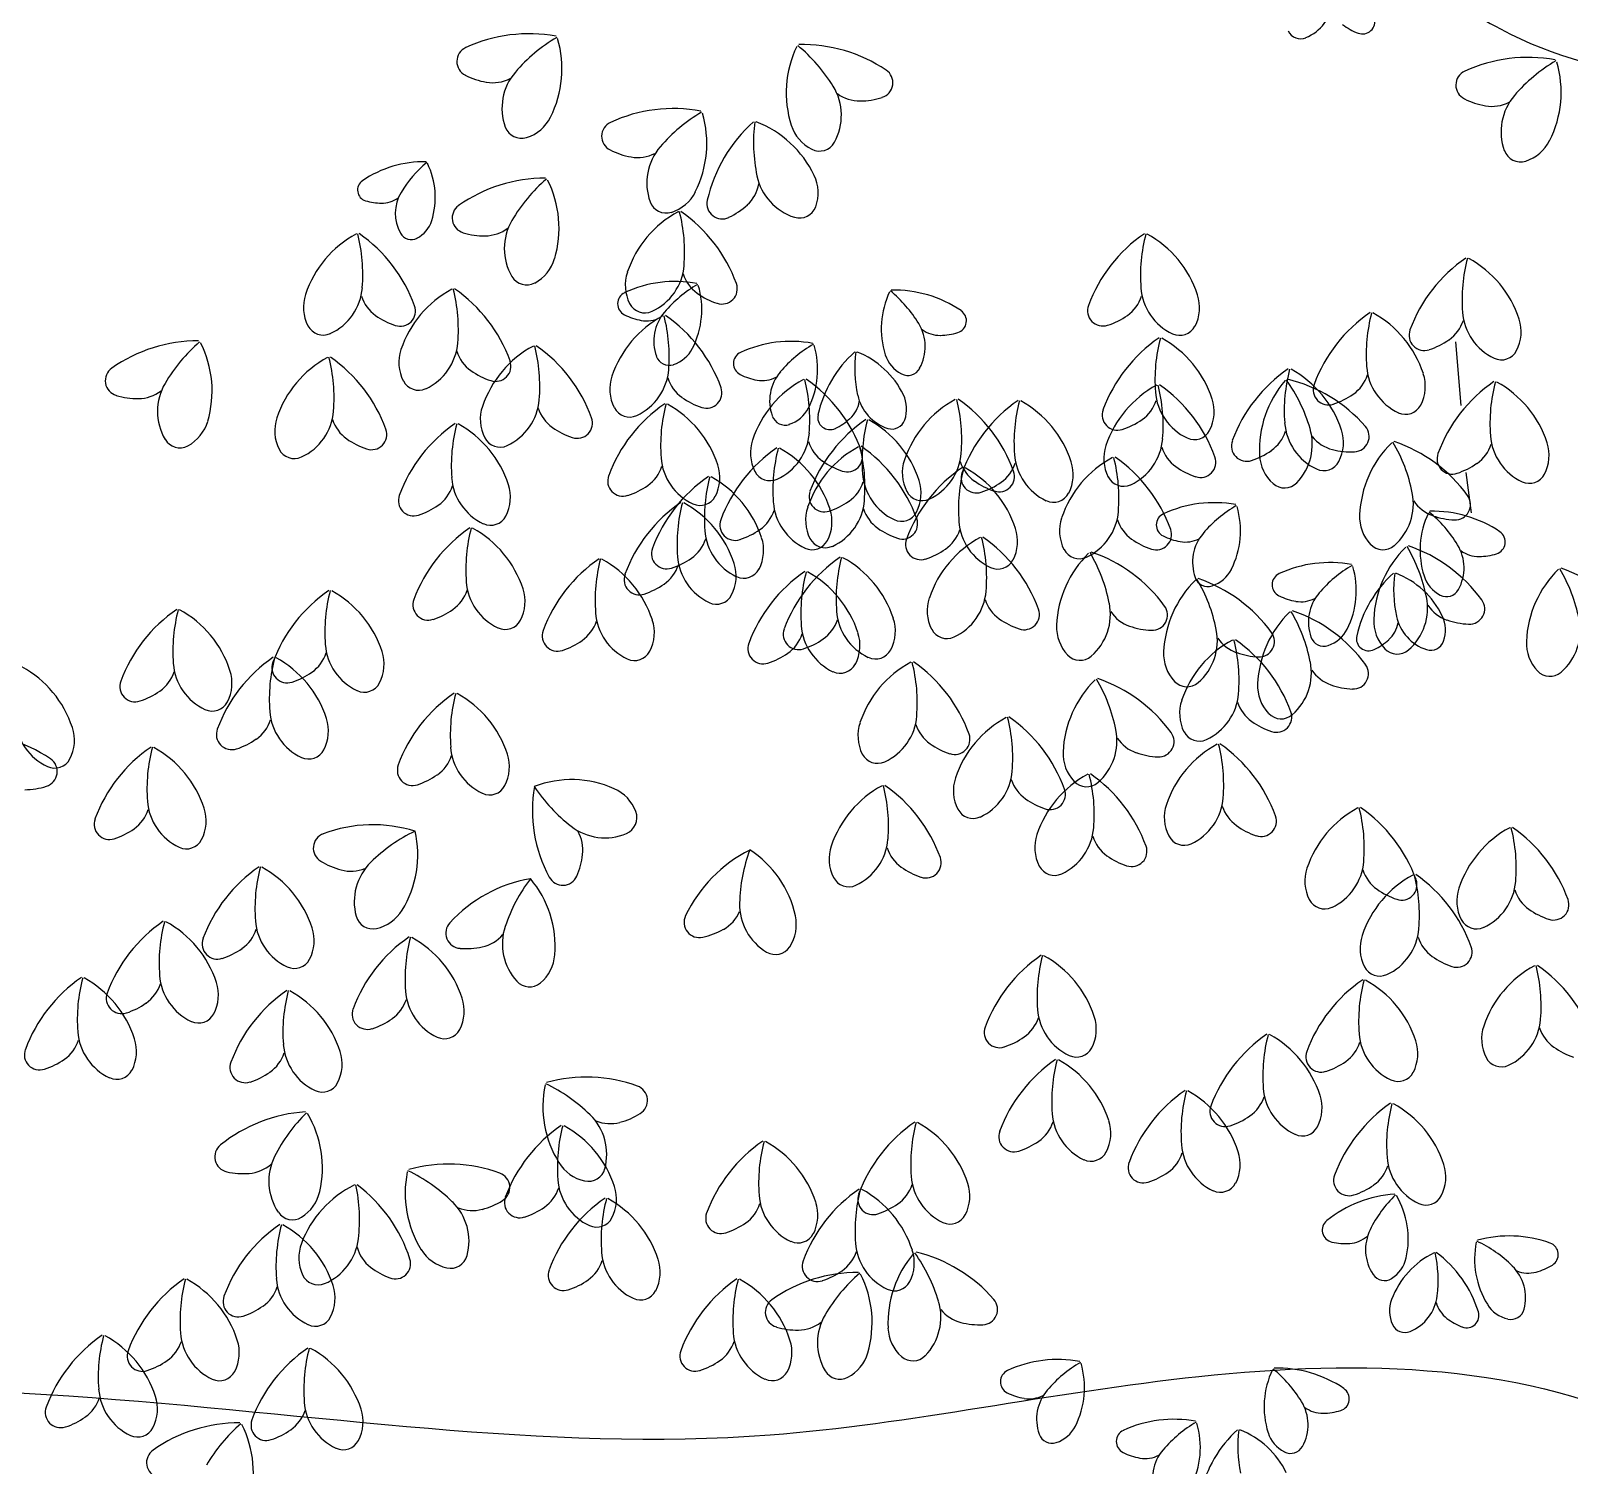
# Model space of a CAD drawing. Header units: millimetres. Extents: x 87938 to 265635, y 330093 to 434310.
# Drawn here: x 129537 to 130737, y 385501 to 386620 of the extents above; entities that cross this region are included whole.
import ezdxf

# ---------------------------------------------------------------- set-up
doc = ezdxf.new("R2010")
doc.units = ezdxf.units.MM

# ---------------------------------------------------------------- blocks, each defined once
blk = doc.blocks.new('A$C375B4AEE')
for p, q in [((2177.3, 4853.5), (2181.4, 4803.8)), ((2185.4, 4751.7), (2189.5, 4720.2))]:
    blk.add_line(p, q)
for centre, radius, start, end in [((2047.2, 5122.8), 34.7, 292.6888, 353.0673), ((2118, 5138.3), 47.1, 232.3299, 249.2171), ((2104.8, 5103.2), 9.54, 248.7821, 17.7116), ((1454.7, 4976.6), 117.2, 79.5427, 114.8184), ((1540.6, 4981.5), 126.8, 120.3301, 139.4629), ((1396.9, 5066.5), 83.7, 333.251, 16.3988), ((2056.5, 5100.6), 10.7, 204.6944, 292.6888), ((1410.5, 5072.2), 11.9, 114.8186, 243.7479), ((1739.1, 5047.8), 83.7, 154.4733, 197.621), ((1583.8, 4986.7), 126.8, 31.4092, 50.542), ((1667.9, 4968.2), 117.2, 56.0537, 91.3294), ((2233.6, 4958.2), 117.2, 79.5426, 114.8184), ((1477.2, 5035.7), 43.4, 139.4629, 199.8414), ((1726.7, 5055.6), 11.9, 287.1241, 56.0536), ((2189.4, 5053.8), 11.9, 114.8184, 243.748), ((2319.5, 4963.2), 126.8, 120.3301, 139.4629), ((2175.9, 5048.1), 83.7, 333.251, 16.3988), ((1431.6, 5114.1), 58.9, 243.313, 260.2002), ((1426.7, 5085.2), 29.6, 260.2003, 297.04), ((1655, 5030.2), 43.4, 331.0307, 31.4092), ((1712.8, 5071), 29.6, 233.8321, 270.6718), ((1712.4, 5100.3), 58.9, 270.6718, 287.559), ((2210.6, 5095.7), 58.9, 243.313, 260.2002), ((2205.6, 5066.8), 29.6, 260.2002, 297.0399), ((2256.1, 5017.4), 43.4, 139.4629, 199.8414), ((1443.3, 5043.1), 31.8, 287.8356, 333.2509), ((1567.6, 4918.3), 117.2, 79.5427, 114.8184), ((1653.5, 4923.2), 126.8, 120.3301, 139.4629), ((1509.8, 5008.2), 83.7, 333.251, 16.3988), ((1448.9, 5025.6), 13.3, 199.8412, 287.8356), ((1523.4, 5013.9), 11.9, 114.8186, 243.7479), ((1708.2, 4938.1), 117.2, 131.9815, 167.2572), ((1756.7, 5009.2), 126.8, 172.7689, 191.9017), ((1601.8, 4947.1), 83.7, 25.6899, 68.8377), ((1689.7, 5032.1), 31.8, 197.6211, 243.0365), ((1544.5, 5055.8), 58.9, 243.313, 260.2002), ((1590.1, 4977.5), 43.4, 139.4629, 199.8414), ((1681.3, 5015.6), 13.3, 243.0365, 331.0308), ((2227.9, 5007.2), 13.3, 199.8412, 287.8355), ((2222.2, 5024.8), 31.8, 287.8356, 333.2509), ((1373.1, 4908.5), 85.5, 88.9788, 124.2545), ((1434.3, 4922.3), 92.5, 129.7662, 148.899), ((1320.8, 4966.2), 61, 342.6871, 25.8349), ((1539.5, 5026.9), 29.6, 260.2003, 297.04), ((1329.9, 4971.9), 8.7, 124.2545, 253.184), ((1467.5, 4864), 117.2, 89.8729, 125.1487), ((1551.1, 4884.3), 126.8, 130.6604, 149.7932), ((1394.6, 4942.1), 83.7, 343.5813, 26.7291), ((1675, 4992), 43.4, 191.9017, 252.2802), ((1648.5, 4969.6), 31.8, 340.2745, 25.6899), ((1339.9, 4983.2), 21.6, 269.6364, 306.476), ((1382.2, 4953.7), 31.6, 148.8991, 209.2775), ((1556.2, 4984.8), 31.8, 287.8356, 333.2509), ((1605, 4982.1), 29.6, 312.6391, 349.4788), ((1340.1, 5004.6), 42.9, 252.7491, 269.6363), ((1406.9, 4950.1), 11.9, 125.1488, 254.0781), ((1610.9, 4881.3), 83.7, 118.3445, 161.4924), ((1561.8, 4967.3), 13.3, 199.8412, 287.8356), ((1449.4, 4923.5), 126.8, 355.2804, 14.4133), ((1506.4, 4859), 117.2, 19.925, 55.2007), ((1605.5, 4961.3), 11.9, 167.2572, 296.1868), ((1585.2, 5003.7), 58.9, 295.7519, 312.6391), ((1665.9, 4963.4), 13.3, 252.2802, 340.2746), ((1356.9, 4955), 23.2, 297.2717, 342.6872), ((1420.4, 4965.8), 29.6, 270.5305, 307.3702), ((1479, 4926.3), 43.4, 149.7932, 210.1716), ((1360, 4864), 83.7, 118.3445, 161.4924), ((1198.5, 4906.2), 126.8, 355.2804, 14.4133), ((1255.5, 4841.7), 117.2, 19.925, 55.2007), ((1363.1, 4943), 9.72, 209.2774, 297.2718), ((1420.2, 4995.1), 58.9, 253.6434, 270.5305), ((2000.9, 4841.2), 117.2, 124.4099, 159.6857), ((2058.4, 4905.3), 126.8, 165.1974, 184.3302), ((1896.6, 4864.2), 83.7, 18.1183, 61.2661), ((1444.3, 4927.4), 31.8, 298.166, 343.5814), ((2251.6, 4822.2), 117.2, 124.4099, 159.6857), ((2309.1, 4886.3), 126.8, 165.1974, 184.3302), ((2147.3, 4845.2), 83.7, 18.1183, 61.2661), ((1561.7, 4897.8), 31.8, 161.4923, 206.9078), ((1532.6, 4916.7), 43.4, 294.9021, 355.2806), ((1603.2, 4915.6), 29.6, 197.7032, 234.5432), ((1281.7, 4899.3), 43.4, 294.9021, 355.2806), ((1434.4, 4820.9), 83.7, 118.3445, 161.4924), ((1273, 4863.2), 126.8, 355.2804, 14.4133), ((1330, 4798.7), 117.2, 19.925, 55.2007), ((1453.1, 4911.2), 13.3, 210.1717, 298.1659), ((1568.8, 4806.8), 93.8, 79.5426, 114.8184), ((1637.6, 4810.7), 101.5, 120.3301, 139.4629), ((1522.7, 4878.7), 66.9, 333.251, 16.3988), ((1605.4, 4894.9), 11.9, 250.9955, 19.9246), ((1975.1, 4899), 43.4, 184.3302, 244.7086), ((1310.8, 4880.4), 31.8, 161.4923, 206.9078), ((1352.4, 4898.2), 29.6, 197.7032, 234.5433), ((1533.5, 4883.2), 9.54, 114.8181, 243.7479), ((1545.2, 4889.4), 13.3, 206.908, 294.9021), ((1620.2, 4939.4), 58.9, 234.5432, 251.4303), ((1796.4, 4863.7), 66.9, 154.4732, 197.621), ((1672.1, 4814.9), 101.5, 31.4092, 50.542), ((1739.4, 4800.1), 93.8, 56.0537, 91.3294), ((1902.2, 4877.8), 11.9, 159.6858, 288.6153), ((1904.4, 4898.4), 29.6, 305.0675, 341.9072), ((1945.9, 4880.3), 31.8, 332.7029, 18.1183), ((1369.4, 4922.1), 58.9, 234.5432, 251.4304), ((1354.5, 4877.6), 11.9, 250.9955, 19.9245), ((1598.9, 4800.1), 83.7, 118.3445, 161.4924), ((1550.4, 4916.7), 47.1, 243.313, 260.2002), ((1546.4, 4893.6), 23.7, 260.2003, 297.0399), ((1586.9, 4854.1), 34.7, 139.4629, 199.8413), ((1437.4, 4842.3), 126.8, 355.2804, 14.4133), ((1494.5, 4777.8), 117.2, 19.925, 55.2007), ((1786.4, 4869.9), 9.54, 287.1242, 56.0536), ((1887.6, 4922.4), 58.9, 288.1803, 305.0675), ((2176.9, 4779.7), 117.2, 124.4099, 159.6857), ((2234.4, 4843.8), 126.8, 165.1974, 184.3302), ((2072.6, 4802.7), 83.7, 18.1183, 61.2661), ((2155.2, 4879.4), 29.6, 305.0675, 341.9072), ((2225.9, 4880), 43.4, 184.3302, 244.7086), ((2196.6, 4861.3), 31.8, 332.7029, 18.1183), ((1294.4, 4872.1), 13.3, 206.908, 294.9021), ((1729.1, 4849.7), 34.7, 331.0307, 31.4091), ((1775.3, 4882.3), 23.7, 233.8321, 270.6718), ((1775, 4905.7), 47.1, 270.6718, 287.559), ((1962.3, 4871.9), 13.3, 244.7086, 332.7027), ((2152.9, 4858.7), 11.9, 159.6858, 288.6153), ((1197, 4737.1), 117.2, 89.873, 125.1487), ((1280.7, 4757.3), 126.8, 130.6604, 149.7931), ((1124.1, 4815.2), 83.7, 343.5813, 26.7291), ((1385.2, 4837.4), 31.8, 161.4923, 206.9078), ((1356.1, 4856.3), 43.4, 294.9021, 355.2806), ((1426.8, 4855.2), 29.6, 197.7032, 234.5432), ((1498, 4776.6), 83.7, 118.3445, 161.4924), ((1336.5, 4818.8), 126.8, 355.2804, 14.4133), ((1393.5, 4754.3), 117.2, 19.925, 55.2007), ((1559.7, 4860), 25.4, 287.8356, 333.2509), ((1659.1, 4760.1), 93.8, 79.5427, 114.8184), ((1727.9, 4764.1), 101.5, 120.3301, 139.4629), ((1613, 4832), 66.9, 333.251, 16.3988), ((2012.3, 4759.9), 117.2, 124.4099, 159.6857), ((2069.7, 4824.1), 126.8, 165.1974, 184.3302), ((1908, 4782.9), 83.7, 18.1183, 61.2661), ((2138.3, 4903.4), 58.9, 288.1803, 305.0675), ((2213, 4852.8), 13.3, 244.7087, 332.7027), ((1337.6, 4767.7), 83.7, 118.3446, 161.4923), ((1176.1, 4810), 126.8, 355.2804, 14.4133), ((1233.1, 4745.4), 117.2, 19.925, 55.2007), ((1428.9, 4834.6), 11.9, 250.9955, 19.9246), ((1564.2, 4845.9), 10.7, 199.8412, 287.8355), ((1623.8, 4836.6), 9.54, 114.8183, 243.7479), ((1771.6, 4776), 93.8, 131.9815, 167.2573), ((1810.4, 4832.9), 101.5, 172.769, 191.9017), ((1686.5, 4783.2), 66.9, 25.6899, 68.8377), ((1756.8, 4851.2), 25.4, 197.6211, 243.0365), ((2151.2, 4837.5), 43.4, 184.3302, 244.7086), ((1136.4, 4823.2), 11.9, 125.1483, 254.0782), ((1368.8, 4829.1), 13.3, 206.908, 294.9021), ((1443.8, 4879.1), 58.9, 234.5432, 251.4303), ((1549.7, 4816.6), 31.8, 161.4923, 206.9078), ((1520.6, 4835.5), 43.4, 294.9021, 355.2806), ((1591.3, 4834.4), 29.6, 197.7032, 234.5432), ((1640.7, 4870.1), 47.1, 243.313, 260.2002), ((1708.5, 4750.4), 83.7, 118.3446, 161.4923), ((1636.7, 4847), 23.7, 260.2002, 297.0399), ((1677.2, 4807.5), 34.7, 139.4629, 199.8413), ((1547, 4792.7), 126.8, 355.2804, 14.4133), ((1604, 4728.2), 117.2, 19.925, 55.2007), ((1750.2, 4838), 10.7, 243.0365, 331.0307), ((2113.1, 4735.8), 117.2, 124.4099, 159.6857), ((2108, 4769), 83.7, 139.5157, 182.6636), ((2170.5, 4799.9), 126.8, 165.1974, 184.3302), ((1942.2, 4750.1), 126.8, 16.4517, 35.5845), ((2018.7, 4710.5), 117.2, 41.0962, 76.3719), ((2008.8, 4758.7), 83.7, 18.1183, 61.2661), ((2080.5, 4836.9), 29.6, 305.0675, 341.9072), ((2121.9, 4818.8), 31.8, 332.7029, 18.1183), ((2273.4, 4725.8), 117.2, 124.4099, 159.6857), ((2330.9, 4789.9), 126.8, 165.1974, 184.3302), ((2169.1, 4748.8), 83.7, 18.1183, 61.2661), ((1149.7, 4868.2), 58.9, 253.6434, 270.5305), ((1150, 4838.9), 29.6, 270.5305, 307.3702), ((1208.6, 4799.3), 43.4, 149.7932, 210.1718), ((1608.3, 4858.2), 58.9, 234.5432, 251.4303), ((1593.4, 4813.7), 11.9, 250.9955, 19.9246), ((1745.1, 4819.1), 34.7, 191.9017, 252.2802), ((1723.9, 4801.2), 25.4, 340.2744, 25.69), ((1984, 4746.1), 83.7, 118.3446, 161.4923), ((1986.5, 4817.8), 43.4, 184.3302, 244.7086), ((1822.5, 4788.3), 126.8, 355.2804, 14.4133), ((1879.5, 4723.8), 117.2, 19.925, 55.2008), ((2078.2, 4816.2), 11.9, 159.6858, 288.6153), ((2063.6, 4860.9), 58.9, 288.1803, 305.0675), ((1259.3, 4803.1), 43.4, 294.902, 355.2806), ((1448.7, 4793.1), 31.8, 161.4923, 206.9078), ((1419.6, 4812), 43.4, 294.902, 355.2806), ((1490.3, 4810.9), 29.6, 197.7032, 234.5433), ((1626.9, 4708.5), 117.2, 124.4099, 159.6857), ((1533.3, 4808.2), 13.3, 206.908, 294.9021), ((1684.3, 4772.7), 126.8, 165.1974, 184.3302), ((1522.5, 4731.5), 83.7, 18.1183, 61.2661), ((1650, 4813.4), 25.4, 287.8356, 333.251), ((1689.1, 4811.2), 23.7, 312.6391, 349.4787), ((1827, 4734.9), 83.7, 118.3446, 161.4923), ((1665.5, 4777.1), 126.8, 355.2805, 14.4133), ((1722.5, 4712.6), 117.2, 19.925, 55.2007), ((1902.4, 4711), 117.2, 124.4099, 159.6857), ((1959.8, 4775.2), 126.8, 165.1974, 184.3302), ((1798.1, 4734), 83.7, 18.1183, 61.2661), ((1913.6, 4796.5), 11.9, 159.6858, 288.6153), ((1915.8, 4817.1), 29.6, 305.0675, 341.9072), ((1957.3, 4799.1), 31.8, 332.7029, 18.1183), ((2138.3, 4810.3), 13.3, 244.7086, 332.7027), ((1173.9, 4800.5), 31.8, 298.1659, 343.5814), ((1288.4, 4784.2), 31.8, 161.4923, 206.9078), ((1329.9, 4802), 29.6, 197.7032, 234.5433), ((1463.6, 4693.1), 117.2, 124.41, 159.6857), ((1521.1, 4757.2), 126.8, 165.1973, 184.3302), ((1359.3, 4716.1), 83.7, 18.1183, 61.2661), ((1507.3, 4834.7), 58.9, 234.5432, 251.4303), ((1492.5, 4790.2), 11.9, 250.9955, 19.9246), ((1654.6, 4799.3), 10.7, 199.8412, 287.8355), ((1783.8, 4696.3), 117.2, 124.4099, 159.6857), ((1689.5, 4794.6), 9.54, 167.2572, 296.1869), ((1673.2, 4828.4), 47.1, 295.7519, 312.6391), ((1841.3, 4760.4), 126.8, 165.1974, 184.3302), ((1679.5, 4719.3), 83.7, 18.1183, 61.2661), ((1737.8, 4796.2), 10.7, 252.2803, 340.2745), ((1899, 4841.1), 58.9, 288.1803, 305.0675), ((2087.3, 4793.6), 43.4, 184.3302, 244.7086), ((2022.2, 4773.7), 43.4, 316.0732, 16.4518), ((2098, 4779.7), 11.9, 272.1667, 41.0958), ((1182.6, 4784.2), 13.3, 210.1714, 298.166), ((1346.9, 4825.9), 58.9, 234.5432, 251.4304), ((1332.1, 4781.3), 11.9, 250.9955, 19.9245), ((1432.3, 4784.7), 13.3, 206.908, 294.9021), ((1659.3, 4766.9), 31.8, 161.4923, 206.9078), ((1630.2, 4785.8), 43.4, 294.902, 355.2806), ((1700.9, 4784.7), 29.6, 197.7032, 234.5431), ((1905.7, 4781.4), 43.4, 294.902, 355.2806), ((1973.7, 4790.6), 13.3, 244.7086, 332.7027), ((2014.4, 4772.3), 11.9, 159.6858, 288.6153), ((2016.6, 4793), 29.6, 305.0675, 341.9072), ((2088.6, 4798.2), 29.6, 218.8745, 255.7144), ((2058.1, 4774.9), 31.8, 332.7029, 18.1183), ((2186.1, 4715), 83.7, 134.4245, 177.5723), ((2019.2, 4710.9), 126.8, 11.3605, 30.4932), ((2091.9, 4664.7), 117.2, 36.0049, 71.2807), ((2247.7, 4783.6), 43.4, 184.3302, 244.7086), ((2218.4, 4764.9), 31.8, 332.7029, 18.1183), ((1271.9, 4775.8), 13.3, 206.908, 294.9021), ((1601.1, 4766.4), 43.4, 184.3302, 244.7086), ((1714.3, 4674.1), 117.2, 124.4099, 159.6857), ((1771.8, 4738.2), 126.8, 165.1974, 184.3302), ((1610, 4697.1), 83.7, 18.1183, 61.2661), ((1751.5, 4698), 83.7, 118.3446, 161.4923), ((1703, 4764), 11.9, 250.9955, 19.9253), ((1590, 4740.3), 126.8, 355.2805, 14.4133), ((1647, 4675.8), 117.2, 19.925, 55.2007), ((1748.6, 4770.2), 43.4, 294.902, 355.2806), ((1876.6, 4768.9), 43.4, 184.3302, 244.7086), ((1949.5, 4689.6), 83.7, 118.3446, 161.4923), ((1934.8, 4762.5), 31.8, 161.4923, 206.9078), ((1788, 4731.8), 126.8, 355.2805, 14.4133), ((1845, 4667.3), 117.2, 19.925, 55.2007), ((1976.4, 4780.3), 29.6, 197.7035, 234.5431), ((1978.5, 4759.7), 11.9, 250.9956, 19.9253), ((1999.8, 4816.9), 58.9, 288.1803, 305.0675), ((2056.2, 4766.6), 31.8, 182.6636, 228.0789), ((2095.8, 4826.6), 58.9, 255.7143, 272.6015), ((2174.7, 4762.3), 11.9, 159.6858, 288.6153), ((2177, 4783), 29.6, 305.0675, 341.9072), ((1530.4, 4765.7), 29.6, 305.0676, 341.9072), ((1571.9, 4747.7), 31.8, 332.7029, 18.1183), ((1642.8, 4758.6), 13.3, 206.908, 294.9021), ((1717.9, 4808.6), 58.9, 234.5431, 251.4303), ((1758.1, 4754.1), 43.4, 184.3302, 244.7086), ((1777.7, 4751.3), 31.8, 161.4923, 206.9078), ((1859, 4658.9), 117.2, 124.4099, 159.6857), ((1916.5, 4723), 126.8, 165.1974, 184.3302), ((1819.3, 4769.1), 29.6, 197.7035, 234.5431), ((1803.6, 4747.6), 11.9, 159.6858, 288.6153), ((1754.7, 4681.9), 83.7, 18.1183, 61.2661), ((1821.5, 4748.5), 11.9, 250.9955, 19.9253), ((1805.9, 4768.2), 29.6, 305.0675, 341.9072), ((1847.4, 4750.1), 31.8, 332.7029, 18.1183), ((1993.4, 4804.2), 58.9, 234.5431, 251.4304), ((2074.5, 4766.4), 13.3, 244.7086, 332.7027), ((2160.1, 4807), 58.9, 288.1803, 305.0675), ((2234.8, 4756.5), 13.3, 244.7087, 332.7027), ((1367.1, 4750.3), 29.6, 305.0674, 341.9073), ((1437.8, 4750.9), 43.4, 184.3302, 244.7087), ((1408.6, 4732.2), 31.8, 332.7028, 18.1184), ((1528.1, 4745.1), 11.9, 159.6858, 288.6152), ((1513.6, 4789.7), 58.9, 288.1803, 305.0675), ((1661, 4651.8), 117.2, 124.4099, 159.6857), ((1718.4, 4715.9), 126.8, 165.1974, 184.3302), ((1556.6, 4674.8), 83.7, 18.1183, 61.2661), ((1687.4, 4753.5), 29.6, 305.0675, 341.9072), ((1728.8, 4735.4), 31.8, 332.7029, 18.1183), ((1836.3, 4793), 58.9, 234.5431, 251.4304), ((1789.1, 4792.2), 58.9, 288.1803, 305.0675), ((1918.3, 4754.2), 13.3, 206.908, 294.902), ((2043.9, 4752.9), 13.3, 228.079, 316.0733), ((1364.9, 4729.7), 11.9, 159.6854, 288.6153), ((1350.3, 4774.3), 58.9, 288.1803, 305.0675), ((1639.6, 4631.6), 117.2, 124.4099, 159.6857), ((1697.1, 4695.7), 126.8, 165.1974, 184.3302), ((1535.3, 4654.6), 83.7, 18.1183, 61.2661), ((1588.3, 4739.2), 13.3, 244.7087, 332.7027), ((1688.6, 4731.9), 43.4, 184.3302, 244.7087), ((1685.1, 4732.8), 11.9, 159.6858, 288.6153), ((1670.5, 4777.5), 58.9, 288.1803, 305.0675), ((1673.2, 4733.4), 43.4, 294.902, 355.2806), ((1761.3, 4743), 13.3, 206.908, 294.9021), ((1863.8, 4741.7), 13.3, 244.7087, 332.7027), ((1988.9, 4634.3), 93.8, 79.5426, 114.8184), ((2101, 4727.3), 43.4, 310.982, 11.3605), ((2169.3, 4745.9), 29.6, 213.7835, 250.623), ((2177, 4726.6), 11.9, 267.0753, 36.0051), ((1425, 4723.8), 13.3, 244.7085, 332.7027), ((1615.6, 4710.6), 11.9, 159.6854, 288.6153), ((1617.9, 4731.3), 29.6, 305.0674, 341.9073), ((1702.3, 4714.5), 31.8, 161.4923, 206.9078), ((1659.3, 4713.2), 31.8, 332.7028, 18.1184), ((1743.9, 4732.3), 29.6, 197.7035, 234.5431), ((1745.2, 4726.9), 13.3, 244.7087, 332.7027), ((1746, 4711.6), 11.9, 250.9955, 19.9253), ((1900.3, 4706), 31.8, 161.4923, 206.9078), ((1871.2, 4724.9), 43.4, 294.902, 355.2806), ((1941.9, 4723.8), 29.6, 197.7035, 234.5431), ((1953.5, 4710.7), 9.54, 114.8182, 243.748), ((2057.6, 4638.2), 101.5, 120.3301, 139.4629), ((1942.7, 4706.2), 66.9, 333.251, 16.3988), ((2134.2, 4717.2), 31.8, 177.5724, 222.9878), ((2216.5, 4691.2), 66.9, 154.4732, 197.621), ((2092.2, 4642.4), 101.5, 31.4092, 50.542), ((2159.5, 4627.6), 93.8, 56.0537, 91.3294), ((2179, 4773.5), 58.9, 250.6231, 267.5103), ((1475, 4611.8), 117.2, 124.4099, 159.6857), ((1532.4, 4676), 126.8, 165.1974, 184.3302), ((1370.7, 4634.8), 83.7, 18.1183, 61.2661), ((1635.2, 4709.6), 43.4, 184.3302, 244.7086), ((1601, 4755.3), 58.9, 288.1803, 305.0675), ((1760.9, 4756.2), 58.9, 234.5431, 251.4304), ((1762.6, 4716.1), 29.6, 305.0675, 341.9072), ((1833.3, 4716.7), 43.4, 184.3302, 244.7086), ((1804, 4698), 31.8, 332.7029, 18.1183), ((1944, 4703.2), 11.9, 250.9956, 19.9253), ((1970.5, 4744.2), 47.1, 243.313, 260.2002), ((2006.9, 4681.6), 34.7, 139.4629, 199.8413), ((2206.5, 4697.4), 9.54, 287.1241, 56.0536), ((1562.2, 4688.4), 11.9, 159.6858, 288.6152), ((1564.5, 4709), 29.6, 305.0676, 341.9072), ((1606, 4690.9), 31.8, 332.7029, 18.1183), ((1675.7, 4704.7), 13.3, 244.7085, 332.7027), ((1685.8, 4706.2), 13.3, 206.908, 294.9021), ((1760.3, 4695.5), 11.9, 159.6858, 288.6153), ((1745.7, 4740.1), 58.9, 288.1803, 305.0675), ((1846.4, 4627.3), 83.7, 118.3446, 161.4923), ((1684.9, 4669.5), 126.8, 355.2805, 14.4133), ((1741.9, 4605), 117.2, 19.925, 55.2007), ((1883.9, 4697.7), 13.3, 206.908, 294.9021), ((1958.9, 4747.7), 58.9, 234.5431, 251.4304), ((1966.5, 4721.1), 23.7, 260.2002, 297.0399), ((2120.7, 4704.7), 13.3, 222.988, 310.9819), ((2197.1, 4633.7), 83.7, 134.4245, 177.5723), ((2030.2, 4629.6), 126.8, 11.3605, 30.4933), ((2102.9, 4583.4), 117.2, 36.0049, 71.2807), ((2149.2, 4677.2), 34.7, 331.0307, 31.4091), ((2195.4, 4709.8), 23.7, 233.8322, 270.6718), ((1575.8, 4587.7), 117.2, 124.4099, 159.6857), ((1633.2, 4651.8), 126.8, 165.1974, 184.3302), ((1471.5, 4610.6), 83.7, 18.1183, 61.2661), ((1543.2, 4688.8), 29.6, 305.0674, 341.9073), ((1547.7, 4733), 58.9, 288.1803, 305.0675), ((1613.9, 4689.4), 43.4, 184.3302, 244.7087), ((1584.6, 4670.7), 31.8, 332.7028, 18.1184), ((1763.7, 4588.9), 117.2, 124.4099, 159.6857), ((1821.1, 4653), 126.8, 165.1974, 184.3302), ((1659.4, 4611.8), 83.7, 18.1183, 61.2661), ((1820.4, 4689.6), 13.3, 244.7087, 332.7027), ((1949.8, 4628.9), 83.7, 134.4245, 177.5723), ((1783, 4624.8), 126.8, 11.3605, 30.4933), ((1855.6, 4578.6), 117.2, 36.0049, 71.2807), ((2079.2, 4587.6), 93.8, 79.5426, 114.8184), ((2147.9, 4591.6), 101.5, 120.3301, 139.4629), ((2033, 4659.5), 66.9, 333.251, 16.3988), ((2195.1, 4733.2), 47.1, 270.6718, 287.559), ((1449.2, 4669.7), 43.4, 184.3302, 244.7087), ((1540.9, 4668.1), 11.9, 159.6854, 288.6153), ((1622.4, 4682.5), 13.3, 244.7087, 332.7027), ((1736.1, 4577.7), 117.2, 124.4099, 159.6857), ((1793.6, 4641.8), 126.8, 165.1974, 184.3302), ((1631.8, 4600.7), 83.7, 18.1183, 61.2661), ((2033.3, 4608.2), 83.7, 134.4245, 177.5723), ((1984.3, 4673.4), 10.7, 199.8413, 287.8356), ((1866.4, 4604.1), 126.8, 11.3605, 30.4933), ((1939, 4557.9), 117.2, 36.0049, 71.2807), ((1979.8, 4687.5), 25.4, 287.8355, 333.251), ((2043.8, 4664.1), 9.54, 114.8183, 243.7479), ((2191.7, 4603.5), 93.8, 131.9815, 167.2573), ((2230.5, 4660.4), 101.5, 172.769, 191.9017), ((2106.6, 4610.7), 66.9, 25.6899, 68.8377), ((2176.9, 4678.7), 25.4, 197.6211, 243.0365), ((2316.1, 4616.4), 83.7, 134.4245, 177.5723), ((2149.3, 4612.2), 126.8, 11.3605, 30.4933), ((2221.9, 4566), 117.2, 36.0049, 71.2807), ((1365.1, 4562.9), 117.2, 124.4099, 159.6857), ((1422.5, 4627.1), 126.8, 165.1974, 184.3302), ((1260.8, 4585.9), 83.7, 18.1183, 61.2661), ((1378.5, 4669), 29.6, 305.0674, 341.9073), ((1420, 4651), 31.8, 332.7028, 18.1184), ((1526.3, 4712.8), 58.9, 288.1803, 305.0675), ((1601, 4662.2), 13.3, 244.7085, 332.7027), ((1768, 4662.7), 43.4, 294.902, 355.2806), ((2060.8, 4697.6), 47.1, 243.313, 260.2002), ((2097.2, 4635), 34.7, 139.4629, 199.8413), ((2112.1, 4646), 43.4, 310.982, 11.3605), ((2170.2, 4665.5), 10.7, 243.0364, 331.0307), ((1246.5, 4548.2), 117.2, 124.4099, 159.6857), ((1304, 4612.3), 126.8, 165.1974, 184.3302), ((1142.2, 4571.2), 83.7, 18.1183, 61.2661), ((1376.3, 4648.4), 11.9, 159.6854, 288.6153), ((1361.7, 4693), 58.9, 288.1803, 305.0675), ((1550, 4645.5), 43.4, 184.3302, 244.7087), ((1737.9, 4646.7), 43.4, 184.3302, 244.7086), ((1797.1, 4643.8), 31.8, 161.4923, 206.9078), ((1838.7, 4661.6), 29.6, 197.7035, 234.5431), ((1840.9, 4640.9), 11.9, 250.9955, 19.9253), ((1864.8, 4641.2), 43.4, 310.9819, 11.3605), ((1933, 4659.7), 29.6, 213.7835, 250.623), ((1940.8, 4640.5), 11.9, 267.0753, 36.0051), ((2106.6, 4583.2), 83.7, 134.4245, 177.5723), ((1939.7, 4579), 126.8, 11.3605, 30.4933), ((2012.4, 4532.8), 117.2, 36.0049, 71.2807), ((2056.8, 4674.5), 23.7, 260.2002, 297.0399), ((2180.3, 4664.5), 29.6, 213.7835, 250.623), ((2188.1, 4645.3), 11.9, 267.0753, 36.0051), ((1436.4, 4642.5), 13.3, 244.7085, 332.7027), ((1479.3, 4644.9), 29.6, 305.0674, 341.9073), ((1520.8, 4626.8), 31.8, 332.7028, 18.1184), ((1710.4, 4635.5), 43.4, 184.3302, 244.7087), ((1667.2, 4646), 29.6, 305.0675, 341.9072), ((1708.7, 4628), 31.8, 332.7029, 18.1183), ((1855.7, 4685.5), 58.9, 234.5431, 251.4304), ((1898, 4631.1), 31.8, 177.5724, 222.9877), ((1942.7, 4687.4), 58.9, 250.6231, 267.5103), ((2145.3, 4635.9), 31.8, 177.5724, 222.9878), ((2109.2, 4638.7), 23.7, 312.6392, 349.4787), ((2165.2, 4646.6), 34.7, 191.9017, 252.2802), ((2144, 4628.7), 25.4, 340.2744, 25.69), ((2190, 4692.2), 58.9, 250.6231, 267.5103), ((2231.1, 4628.7), 43.4, 310.9819, 11.3605), ((1477.1, 4624.2), 11.9, 159.6854, 288.6153), ((1462.5, 4668.8), 58.9, 288.1803, 305.0675), ((1637.4, 4614.3), 11.9, 159.6854, 288.6153), ((1665, 4625.4), 11.9, 159.6858, 288.6153), ((1639.7, 4634.9), 29.6, 305.0674, 341.9073), ((1650.4, 4670), 58.9, 288.1803, 305.0675), ((1681.1, 4616.8), 31.8, 332.7028, 18.1184), ((1780.7, 4635.4), 13.3, 206.908, 294.9021), ((2043.1, 4547.3), 83.7, 118.3446, 161.4923), ((1948.2, 4620.5), 43.4, 310.982, 11.3605), ((2016.4, 4639), 29.6, 213.7835, 250.623), ((1881.7, 4589.5), 126.8, 355.2805, 14.4133), ((1938.7, 4525), 117.2, 19.925, 55.2007), ((2024.2, 4619.8), 11.9, 267.0753, 36.0051), ((2074.6, 4626.8), 10.7, 199.8413, 287.8356), ((2070.1, 4640.9), 25.4, 287.8355, 333.251), ((2109.5, 4622.1), 9.54, 167.2572, 296.1868), ((2093.3, 4655.9), 47.1, 295.7519, 312.6391), ((2157.9, 4623.7), 10.7, 252.2803, 340.2745), ((2264.3, 4618.6), 31.8, 177.5724, 222.9878), ((1321.7, 4510.8), 117.2, 124.4099, 159.6857), ((1379.2, 4574.9), 126.8, 165.1974, 184.3302), ((1217.4, 4533.8), 83.7, 18.1183, 61.2661), ((1268.6, 4620.1), 29.6, 305.0674, 341.9073), ((1339.3, 4620.8), 43.4, 184.3302, 244.7087), ((1310.1, 4602.1), 31.8, 332.7028, 18.1184), ((1537.2, 4618.3), 13.3, 244.7085, 332.7027), ((1622.8, 4658.9), 58.9, 288.1803, 305.0675), ((1725.1, 4619.5), 13.3, 244.7087, 332.7027), ((1884.5, 4618.5), 13.3, 222.9879, 310.9819), ((1981.4, 4610.4), 31.8, 177.5724, 222.9878), ((2026.2, 4666.7), 58.9, 250.6231, 267.5103), ((2131.8, 4623.3), 13.3, 222.988, 310.9819), ((1019.3, 4526.7), 83.7, 18.1183, 61.2661), ((1150.1, 4605.4), 29.6, 305.0674, 341.9073), ((1220.8, 4606), 43.4, 184.3302, 244.7086), ((1191.5, 4587.3), 31.8, 332.7028, 18.1184), ((1266.3, 4599.5), 11.9, 159.6854, 288.6153), ((1251.8, 4644.1), 58.9, 288.1803, 305.0675), ((1697.5, 4608.4), 13.3, 244.7085, 332.7027), ((1792.3, 4530), 83.7, 118.3446, 161.4923), ((1630.8, 4572.2), 126.8, 355.2805, 14.4133), ((1687.8, 4507.7), 117.2, 19.925, 55.2007), ((2021.5, 4595.5), 43.4, 310.982, 11.3605), ((2089.8, 4614), 29.6, 213.7835, 250.623), ((2097.5, 4594.7), 11.9, 267.0753, 36.0051), ((2250.8, 4606), 13.3, 222.988, 310.982), ((1147.8, 4584.7), 11.9, 159.6855, 288.6153), ((1326.5, 4593.6), 13.3, 244.7085, 332.7027), ((1954.9, 4530.2), 83.7, 134.4245, 177.5723), ((1788.1, 4526.1), 126.8, 11.3605, 30.4933), ((1860.7, 4479.9), 117.2, 36.0049, 71.2807), ((1967.9, 4597.8), 13.3, 222.988, 310.9819), ((2054.7, 4585.4), 31.8, 177.5724, 222.9878), ((2099.5, 4641.6), 58.9, 250.6231, 267.5103), ((1133.2, 4629.4), 58.9, 288.1803, 305.0675), ((1207.9, 4578.8), 13.3, 244.7086, 332.7027), ((1462.8, 4482.9), 117.2, 124.4099, 159.6857), ((1520.3, 4547), 126.8, 165.1974, 184.3302), ((1358.5, 4505.9), 83.7, 18.1183, 61.2661), ((1993.9, 4563.8), 31.8, 161.4923, 206.9078), ((1964.8, 4582.7), 43.4, 294.902, 355.2806), ((2035.5, 4581.6), 29.6, 197.7035, 234.5431), ((1097.9, 4561.5), 43.4, 184.3302, 244.7086), ((1225.3, 4568), 29.6, 305.0674, 341.9073), ((1296, 4568.6), 43.4, 184.3302, 244.7087), ((1266.7, 4549.9), 31.8, 332.7028, 18.1184), ((1714, 4565.3), 43.4, 294.902, 355.2806), ((1866.7, 4486.9), 83.7, 118.3446, 161.4923), ((1705.2, 4529.2), 126.8, 355.2805, 14.4133), ((1762.2, 4464.7), 117.2, 19.925, 55.2007), ((2041.3, 4572.8), 13.3, 222.988, 310.9819), ((2037.7, 4560.9), 11.9, 250.9956, 19.9253), ((1016.4, 4431.1), 117.2, 56.0537, 91.3294), ((1068.7, 4542.8), 31.8, 332.7028, 18.1184), ((1223, 4547.4), 11.9, 159.6854, 288.6153), ((1743.1, 4546.4), 31.8, 161.4923, 206.9078), ((1784.7, 4564.2), 29.6, 197.7035, 234.5431), ((1786.8, 4543.6), 11.9, 250.9955, 19.9253), ((1869.9, 4542.5), 43.4, 310.9819, 11.3605), ((1945.9, 4541.8), 11.9, 267.0753, 36.0051), ((1977.5, 4555.4), 13.3, 206.908, 294.902), ((2052.5, 4605.4), 58.9, 234.5431, 251.4304), ((1226.4, 4440.8), 117.2, 124.4099, 159.6857), ((1283.8, 4504.9), 126.8, 165.1974, 184.3302), ((1122.1, 4463.7), 83.7, 18.1183, 61.2661), ((1208.4, 4592), 58.9, 288.1803, 305.0675), ((1283.1, 4541.5), 13.3, 244.7085, 332.7027), ((1437, 4540.7), 43.4, 184.3302, 244.7087), ((1801.7, 4588.1), 58.9, 234.5431, 251.4304), ((1938.1, 4561), 29.6, 213.7835, 250.623), ((2031.2, 4466.1), 83.7, 118.3446, 161.4923), ((1869.7, 4508.3), 126.8, 355.2805, 14.4133), ((1926.7, 4443.8), 117.2, 19.925, 55.2007), ((1075.2, 4518.4), 11.9, 287.1241, 56.0538), ((1085.1, 4534.4), 13.3, 244.7086, 332.7027), ((1364.1, 4519.4), 11.9, 159.6854, 288.6153), ((1366.4, 4540.1), 29.6, 305.0674, 341.9073), ((1407.8, 4522), 31.8, 332.7028, 18.1184), ((1726.6, 4538.1), 13.3, 206.908, 294.9021), ((1903.1, 4532.4), 31.8, 177.5724, 222.9877), ((1947.8, 4588.7), 58.9, 250.6231, 267.5103), ((1349.5, 4564.1), 58.9, 288.1803, 305.0675), ((1488.1, 4430.7), 81.4, 65.9099, 110.9773), ((1817.5, 4503.4), 31.8, 161.4923, 206.9078), ((1788.4, 4522.3), 43.4, 294.902, 355.2806), ((1859.1, 4521.2), 29.6, 197.7035, 234.5431), ((1930.2, 4442.6), 83.7, 118.3446, 161.4923), ((1889.6, 4519.8), 13.3, 222.9879, 310.9819), ((1768.8, 4484.8), 126.8, 355.2805, 14.4133), ((1825.8, 4420.3), 117.2, 19.925, 55.2007), ((1061, 4563.1), 58.9, 270.6718, 287.559), ((1424.2, 4513.5), 13.3, 244.7085, 332.7027), ((1567.4, 4488.3), 109.9, 170.3912, 208.3763), ((1565, 4576.3), 126.8, 213.299, 232.4318), ((1508.5, 4475.9), 31.8, 20.8044, 66.2198), ((1769.9, 4433.7), 83.7, 118.3446, 161.4923), ((1608.4, 4476), 126.8, 355.2805, 14.4133), ((1665.4, 4411.4), 117.2, 19.925, 55.2007), ((1861.2, 4500.6), 11.9, 250.9955, 19.9253), ((1129.9, 4498), 29.6, 305.0674, 341.9073), ((1200.6, 4498.6), 43.4, 184.3302, 244.7086), ((1171.4, 4479.9), 31.8, 332.7028, 18.1184), ((1525.7, 4482.4), 13.3, 292.8101, 20.8043), ((1801.1, 4495.1), 13.3, 206.908, 294.9021), ((1876.1, 4545.1), 58.9, 234.5431, 251.4304), ((1982, 4482.6), 31.8, 161.4923, 206.9078), ((1952.9, 4501.5), 43.4, 294.902, 355.2806), ((2023.6, 4500.4), 29.6, 197.7035, 234.5431), ((2140.8, 4416.4), 83.7, 118.3446, 161.4923), ((1979.3, 4458.7), 126.8, 355.2805, 14.4133), ((2036.3, 4394.2), 117.2, 19.925, 55.2007), ((1127.7, 4477.3), 11.9, 159.6855, 288.6153), ((1333.1, 4367), 109.9, 72.5928, 110.578), ((1514.1, 4510.1), 43.4, 232.4317, 292.8103), ((1851.9, 4478), 43.4, 294.902, 355.2806), ((2040.6, 4524.2), 58.9, 234.5431, 251.4304), ((2025.7, 4479.7), 11.9, 250.9956, 19.9253), ((2259.2, 4400.9), 83.7, 118.3446, 161.4923), ((2097.8, 4443.1), 126.8, 355.2805, 14.4133), ((2154.8, 4378.6), 117.2, 19.925, 55.2007), ((1113.1, 4521.9), 58.9, 288.1803, 305.0675), ((1187.8, 4471.4), 13.3, 244.7086, 332.7027), ((1298.6, 4458.7), 11.9, 109.9888, 238.9185), ((1420.6, 4357.4), 126.8, 115.5007, 134.6335), ((1286.8, 4453.3), 81.4, 328.1116, 13.179), ((1467.3, 4457.1), 29.6, 353.1691, 30.0088), ((1691.5, 4469.1), 43.4, 294.902, 355.2806), ((1881, 4459.1), 31.8, 161.4923, 206.9078), ((1922.6, 4476.9), 29.6, 197.7035, 234.5431), ((1965.6, 4474.2), 13.3, 206.908, 294.902), ((1438.2, 4460.6), 58.9, 336.2819, 353.1691), ((1676.3, 4358.9), 109.9, 116.6368, 154.6219), ((1745.8, 4412.9), 126.8, 159.5446, 178.6774), ((1583, 4388.8), 81.4, 12.1555, 57.2229), ((1720.6, 4450.2), 31.8, 161.4923, 206.9078), ((1762.2, 4468), 29.6, 197.7035, 234.5431), ((1764.4, 4447.3), 11.9, 250.9955, 19.9253), ((1939.6, 4500.7), 58.9, 234.5431, 251.4304), ((1924.8, 4456.2), 11.9, 250.9956, 19.9253), ((1310.6, 4347.4), 117.2, 124.4099, 159.6857), ((1368, 4411.6), 126.8, 165.1974, 184.3302), ((1206.3, 4370.4), 83.7, 18.1183, 61.2661), ((1323.2, 4498.7), 58.9, 238.4836, 255.3708), ((1315.8, 4470.3), 29.6, 255.3708, 292.2105), ((1362, 4416.8), 43.4, 134.6334, 195.0119), ((1779.2, 4491.9), 58.9, 234.5431, 251.4304), ((1864.6, 4450.7), 13.3, 206.908, 294.9021), ((2091.6, 4432.9), 31.8, 161.4923, 206.9078), ((2062.5, 4451.8), 43.4, 294.902, 355.2806), ((2133.2, 4450.7), 29.6, 197.7035, 234.5431), ((1474.5, 4326.5), 109.9, 99.7313, 137.7165), ((1556.8, 4357.9), 126.8, 142.6392, 161.7719), ((1393.9, 4382.2), 81.4, 355.25, 40.3175), ((1481.2, 4441.6), 11.9, 207.7871, 336.7168), ((1704.2, 4441.8), 13.3, 206.908, 294.9021), ((2183.8, 4364), 83.7, 118.3446, 161.4923), ((2150.2, 4474.6), 58.9, 234.5431, 251.4304), ((2135.3, 4430), 11.9, 250.9956, 19.9253), ((2022.3, 4406.3), 126.8, 355.2805, 14.4133), ((2079.3, 4341.8), 117.2, 19.925, 55.2007), ((2210, 4417.3), 31.8, 161.4923, 206.9078), ((2180.9, 4436.2), 43.4, 294.902, 355.2806), ((2251.6, 4435.1), 29.6, 197.7035, 234.543), ((1662.4, 4414.8), 43.4, 178.6773, 239.0559), ((2075.1, 4424.6), 13.3, 206.908, 294.902), ((2253.8, 4414.5), 11.9, 250.9956, 19.9253), ((1333, 4409), 13.3, 195.0118, 283.006), ((1328.8, 4427), 31.8, 283.0061, 328.4215), ((1587.7, 4400.8), 11.9, 154.0327, 282.9624), ((1592, 4421.1), 29.6, 299.4147, 336.2544), ((1631.5, 4399.1), 31.8, 327.05, 12.4654), ((2193.6, 4409), 13.3, 206.908, 294.902), ((2268.6, 4459), 58.9, 234.5431, 251.4304), ((1235.9, 4304.9), 117.2, 124.4099, 159.6857), ((1293.3, 4369), 126.8, 165.1974, 184.3302), ((1131.6, 4327.9), 83.7, 18.1183, 61.2661), ((1214.1, 4404.6), 29.6, 305.0674, 341.9073), ((1284.8, 4405.3), 43.4, 184.3302, 244.7087), ((1255.6, 4386.6), 31.8, 332.7028, 18.1184), ((1401.9, 4392.4), 11.9, 137.1272, 266.057), ((1412, 4410.5), 29.6, 282.5092, 319.349), ((1477.5, 4384), 43.4, 161.7718, 222.1504), ((1577.6, 4446.7), 58.9, 282.5275, 299.4147), ((2134.6, 4380.5), 31.8, 161.4923, 206.9078), ((2105.5, 4399.4), 43.4, 294.902, 355.2806), ((1211.9, 4384), 11.9, 159.6855, 288.6153), ((1197.3, 4428.6), 58.9, 288.1803, 305.0675), ((1427.6, 4292.7), 117.2, 124.4099, 159.6857), ((1485, 4356.8), 126.8, 165.1974, 184.3302), ((1323.2, 4315.6), 83.7, 18.1183, 61.2661), ((1405.6, 4439.2), 58.9, 265.6221, 282.5093), ((1647, 4389), 13.3, 239.0557, 327.0499), ((2176.2, 4398.3), 29.6, 197.7035, 234.5431), ((2178.3, 4377.6), 11.9, 250.9956, 19.9253), ((1272, 4378.1), 13.3, 244.7085, 332.7027), ((1443.3, 4377.9), 31.8, 310.1445, 355.5599), ((1920.4, 4278.4), 117.2, 124.4099, 159.6857), ((1977.8, 4342.5), 126.8, 165.1974, 184.3302), ((1816, 4301.4), 83.7, 18.1183, 61.2661), ((2118.1, 4372.2), 13.3, 206.908, 294.902), ((2193.2, 4422.2), 58.9, 234.5431, 251.4304), ((2278.6, 4293.3), 83.7, 118.3446, 161.4923), ((2117.2, 4335.6), 126.8, 355.2805, 14.4133), ((2174.2, 4271), 117.2, 19.925, 55.2007), ((1172.1, 4261), 117.2, 124.4099, 159.6857), ((1229.5, 4325.1), 126.8, 165.1974, 184.3302), ((1067.7, 4284), 83.7, 18.1183, 61.2661), ((1210.1, 4362.7), 43.4, 184.3302, 244.7086), ((1455.2, 4363.8), 13.3, 222.1502, 310.1444), ((2171.1, 4259.3), 117.2, 124.4099, 159.6857), ((2228.5, 4323.5), 126.8, 165.1974, 184.3302), ((2066.8, 4282.3), 83.7, 18.1183, 61.2661), ((1137.2, 4341.5), 11.9, 159.6855, 288.6153), ((1139.4, 4362.1), 29.6, 305.0674, 341.9073), ((1180.9, 4344), 31.8, 332.7028, 18.1184), ((1332.4, 4251), 117.2, 124.4099, 159.6857), ((1389.8, 4315.2), 126.8, 165.1974, 184.3302), ((1228.1, 4274), 83.7, 18.1183, 61.2661), ((1401.8, 4350.5), 43.4, 184.3302, 244.7087), ((1122.6, 4386.1), 58.9, 288.1803, 305.0675), ((1328.8, 4329.2), 11.9, 159.6854, 288.6153), ((1331.1, 4349.9), 29.6, 305.0674, 341.9073), ((1372.6, 4331.8), 31.8, 332.7028, 18.1184), ((1894.6, 4336.2), 43.4, 184.3302, 244.7087), ((1197.3, 4335.6), 13.3, 244.7086, 332.7027), ((1314.3, 4373.8), 58.9, 288.1803, 305.0675), ((1821.6, 4314.9), 11.9, 159.6854, 288.6153), ((1823.9, 4335.6), 29.6, 305.0674, 341.9073), ((1865.4, 4317.5), 31.8, 332.7028, 18.1184), ((2229.4, 4309.8), 31.8, 161.4923, 206.9078), ((2200.3, 4328.7), 43.4, 294.902, 355.2806), ((2271, 4327.6), 29.6, 197.7035, 234.543), ((1075.6, 4318.2), 29.6, 305.0674, 341.9073), ((1146.3, 4318.8), 43.4, 184.3302, 244.7086), ((1117.1, 4300.1), 31.8, 332.7028, 18.1184), ((1389, 4323.3), 13.3, 244.7085, 332.7027), ((1807.1, 4359.6), 58.9, 288.1803, 305.0675), ((2096.4, 4216.8), 117.2, 124.4099, 159.6857), ((2153.8, 4281), 126.8, 165.1974, 184.3302), ((1992.1, 4239.8), 83.7, 18.1183, 61.2661), ((2074.6, 4316.5), 29.6, 305.0674, 341.9073), ((2145.3, 4317.2), 43.4, 184.3302, 244.7086), ((2116.1, 4298.5), 31.8, 332.7028, 18.1184), ((1073.3, 4297.6), 11.9, 159.6855, 288.6153), ((1235.9, 4308.2), 29.6, 305.0674, 341.9073), ((1306.6, 4308.9), 43.4, 184.3302, 244.7087), ((1277.4, 4290.2), 31.8, 332.7028, 18.1184), ((1881.8, 4309), 13.3, 244.7085, 332.7027), ((2072.4, 4295.9), 11.9, 159.6855, 288.6153), ((2213, 4301.4), 13.3, 206.908, 294.902), ((2288, 4351.5), 58.9, 234.5431, 251.4304), ((1058.8, 4342.2), 58.9, 288.1803, 305.0675), ((1133.5, 4291.7), 13.3, 244.7086, 332.7027), ((1233.6, 4287.6), 11.9, 159.6854, 288.6153), ((1219.1, 4332.2), 58.9, 288.1803, 305.0675), ((1931.7, 4197.1), 117.2, 124.4099, 159.6857), ((1989.2, 4261.2), 126.8, 165.1974, 184.3302), ((1827.4, 4220.1), 83.7, 18.1183, 61.2661), ((2057.8, 4340.5), 58.9, 288.1803, 305.0675), ((2132.5, 4290), 13.3, 244.7086, 332.7027), ((1293.8, 4281.7), 13.3, 244.7085, 332.7027), ((1549.4, 4257.4), 83.7, 168.5702, 211.718), ((1413.6, 4160.3), 126.8, 45.5061, 64.6389), ((1499.7, 4162.8), 117.2, 70.1506, 105.4264), ((1535.4, 4261.9), 11.9, 301.2209, 70.1506), ((2070.6, 4274.7), 43.4, 184.3302, 244.7086), ((2032.6, 4172.9), 117.2, 124.4099, 159.6857), ((2090, 4237), 126.8, 165.1974, 184.3302), ((1928.2, 4195.9), 83.7, 18.1183, 61.2661), ((1999.9, 4274), 29.6, 305.0674, 341.9073), ((2041.4, 4256), 31.8, 332.7028, 18.1184), ((2192.9, 4163), 117.2, 124.4099, 159.6857), ((2250.3, 4227.1), 126.8, 165.1974, 184.3302), ((2088.6, 4185.9), 83.7, 18.1183, 61.2661), ((1288, 4136), 117.2, 93.6396, 128.9153), ((1370.1, 4161.7), 126.8, 134.4271, 153.5598), ((1210.1, 4209.1), 83.7, 347.348, 30.4957), ((1472.1, 4219.8), 43.4, 345.1278, 45.5062), ((1510.7, 4301.8), 58.9, 284.7688, 301.656), ((1906, 4254.9), 43.4, 184.3302, 244.7087), ((1997.6, 4253.4), 11.9, 159.6855, 288.6153), ((1983.1, 4298), 58.9, 288.1803, 305.0675), ((1546.3, 4145.7), 117.2, 124.4099, 159.6857), ((1603.8, 4209.8), 126.8, 165.1974, 184.3302), ((1442, 4168.7), 83.7, 18.1183, 61.2661), ((1518.2, 4273.4), 29.6, 247.9291, 284.7688), ((1821.8, 4148.2), 117.2, 124.4099, 159.6857), ((1879.3, 4212.3), 126.8, 165.1974, 184.3302), ((1717.5, 4171.2), 83.7, 18.1183, 61.2661), ((1833, 4233.7), 11.9, 159.6854, 288.6153), ((1835.3, 4254.3), 29.6, 305.0674, 341.9073), ((1876.7, 4236.2), 31.8, 332.7028, 18.1184), ((2057.8, 4247.5), 13.3, 244.7086, 332.7027), ((1221.8, 4217.9), 11.9, 128.9154, 257.845), ((1703.3, 4133.4), 117.2, 124.4099, 159.6857), ((1760.7, 4197.5), 126.8, 165.1974, 184.3302), ((1599, 4156.4), 83.7, 18.1183, 61.2661), ((1818.4, 4278.3), 58.9, 288.1803, 305.0675), ((2006.8, 4230.7), 43.4, 184.3302, 244.7086), ((1234.4, 4234.5), 29.6, 274.2972, 311.137), ((1295.4, 4198.9), 43.4, 153.5598, 213.9382), ((1392.3, 4095), 117.2, 70.1506, 105.4264), ((1505.3, 4230.1), 31.8, 211.718, 257.1335), ((1893.1, 4227.8), 13.3, 244.7085, 332.7027), ((1933.8, 4209.5), 11.9, 159.6855, 288.6153), ((1936.1, 4230.1), 29.6, 305.0674, 341.9073), ((1977.6, 4212), 31.8, 332.7028, 18.1184), ((2096.4, 4220.2), 29.6, 305.0674, 341.9073), ((2167.1, 4220.8), 43.4, 184.3302, 244.7086), ((2137.9, 4202.1), 31.8, 332.7028, 18.1184), ((1232.2, 4263.7), 58.9, 257.41, 274.2972), ((1442, 4189.5), 83.7, 168.5702, 211.718), ((1306.2, 4092.4), 126.8, 45.5061, 64.6389), ((1428, 4194), 11.9, 301.221, 70.1506), ((1520.5, 4203.5), 43.4, 184.3302, 244.7087), ((1501.2, 4212.1), 13.3, 257.1335, 345.1277), ((1796.1, 4206), 43.4, 184.3302, 244.7087), ((1919.3, 4254.1), 58.9, 288.1803, 305.0675), ((2094.1, 4199.5), 11.9, 159.6855, 288.6153), ((1355.7, 4120.8), 83.7, 116.1313, 159.2791), ((1260.7, 4197.8), 31.8, 301.9325, 347.348), ((1196, 4169.2), 126.8, 353.0673, 12.2001), ((1250.4, 4102.5), 117.2, 17.7118, 52.9875), ((1447.6, 4182.3), 11.9, 159.6854, 288.6153), ((1449.9, 4202.9), 29.6, 305.0674, 341.9073), ((1491.3, 4184.8), 31.8, 332.7028, 18.1184), ((1677.5, 4191.2), 43.4, 184.3302, 244.7087), ((1778.5, 4096.1), 117.2, 124.4099, 159.6857), ((1835.9, 4160.2), 126.8, 165.1974, 184.3302), ((1723.1, 4184.7), 11.9, 159.6854, 288.6153), ((1674.2, 4119.1), 83.7, 18.1183, 61.2661), ((1725.4, 4205.4), 29.6, 305.0674, 341.9073), ((1766.8, 4187.3), 31.8, 332.7028, 18.1184), ((1993.9, 4203.6), 13.3, 244.7086, 332.7027), ((2135.8, 4095.2), 93.8, 93.6396, 128.9153), ((2079.6, 4244.1), 58.9, 288.1803, 305.0675), ((2201.5, 4115.8), 101.5, 134.4271, 153.5599), ((2073.5, 4153.7), 66.9, 347.348, 30.4958), ((2154.3, 4193.6), 13.3, 244.7086, 332.7027), ((1270.5, 4182.1), 13.3, 213.9383, 301.9326), ((1364.7, 4152), 43.4, 345.1278, 45.5062), ((1410.8, 4205.6), 29.6, 247.9291, 284.7688), ((1403.3, 4233.9), 58.9, 284.7688, 301.656), ((1433, 4226.9), 58.9, 288.1803, 305.0675), ((1580.4, 4089), 117.2, 124.4099, 159.6857), ((1637.9, 4153.1), 126.8, 165.1974, 184.3302), ((1476.1, 4111.9), 83.7, 18.1183, 61.2661), ((1606.8, 4190.6), 29.6, 305.0674, 341.9073), ((1648.3, 4172.5), 31.8, 332.7028, 18.1184), ((1708.5, 4229.4), 58.9, 288.1803, 305.0675), ((1326.9, 4068.5), 117.2, 124.4099, 159.6857), ((1384.4, 4132.6), 126.8, 165.1974, 184.3302), ((1222.6, 4091.5), 83.7, 18.1183, 61.2661), ((1507.7, 4176.4), 13.3, 244.7085, 332.7027), ((1604.5, 4170), 11.9, 159.6854, 288.6153), ((1590, 4214.6), 58.9, 288.1803, 305.0675), ((1783.2, 4178.8), 13.3, 244.7085, 332.7027), ((2082.9, 4160.8), 9.54, 128.9152, 257.845), ((1307.2, 4139.1), 31.8, 159.2792, 204.6947), ((1278.8, 4159.1), 43.4, 292.6888, 353.0673), ((1664.7, 4164.1), 13.3, 244.7085, 332.7027), ((1752.7, 4153.9), 43.4, 184.3302, 244.7087), ((2091.2, 4197.4), 47.1, 257.41, 274.2972), ((2092.9, 4174), 23.7, 274.2972, 311.137), ((2141.8, 4145.5), 34.7, 153.5599, 213.9383), ((2259, 4138.1), 66.9, 168.5702, 211.718), ((2150.4, 4060.4), 101.5, 45.5061, 64.6389), ((2219.2, 4062.4), 93.8, 70.1506, 105.4264), ((2247.8, 4141.7), 9.54, 301.2212, 70.151), ((1349.4, 4155.3), 29.6, 195.4901, 232.33), ((1350.7, 4134.6), 11.9, 248.7823, 17.712), ((1397.8, 4162.3), 31.8, 211.718, 257.1335), ((1393.7, 4144.3), 13.3, 257.1335, 345.1277), ((1554.6, 4146.8), 43.4, 184.3302, 244.7087), ((1682, 4153.3), 29.6, 305.0674, 341.9073), ((1818.4, 4088.2), 83.7, 139.5158, 182.6636), ((1723.5, 4135.2), 31.8, 332.7028, 18.1184), ((1652.5, 4069.3), 126.8, 16.4517, 35.5845), ((1729, 4029.7), 117.2, 41.0962, 76.3719), ((2190, 4083), 66.9, 116.1313, 159.2791), ((2114, 4144.6), 25.4, 301.9326, 347.3479), ((2062.2, 4121.8), 101.5, 353.0673, 12.2001), ((2105.8, 4068.5), 93.8, 17.7118, 52.9875), ((1367.3, 4178.5), 58.9, 232.3299, 249.2171), ((1481.7, 4125.5), 11.9, 159.6854, 288.6153), ((1483.9, 4146.2), 29.6, 305.0674, 341.9073), ((1525.4, 4128.1), 31.8, 332.7028, 18.1184), ((1711.6, 4010.6), 117.2, 89.873, 125.1487), ((1679.8, 4132.6), 11.9, 159.6854, 288.6153), ((1665.2, 4177.3), 58.9, 288.1803, 305.0675), ((1795.3, 4030.9), 126.8, 130.6604, 149.7932), ((1638.7, 4088.7), 83.7, 343.5813, 26.7291), ((2197.2, 4108), 34.7, 345.1275, 45.5061), ((2234, 4150.9), 23.7, 247.9291, 284.7688), ((2228.1, 4173.6), 47.1, 284.7688, 301.656), ((1252.2, 4026), 117.2, 124.4099, 159.6857), ((1309.6, 4090.1), 126.8, 165.1974, 184.3302), ((1147.9, 4049), 83.7, 18.1183, 61.2661), ((1230.5, 4125.7), 29.6, 305.0674, 341.9073), ((1301.1, 4126.3), 43.4, 184.3302, 244.7087), ((1290.4, 4131.4), 13.3, 204.6945, 292.6888), ((1271.9, 4107.6), 31.8, 332.7028, 18.1184), ((1467.1, 4170.1), 58.9, 288.1803, 305.0675), ((1683.1, 4026), 117.2, 124.4099, 159.6857), ((1740.6, 4090.1), 126.8, 165.1974, 184.3302), ((1578.8, 4049), 83.7, 18.1183, 61.2661), ((1739.9, 4126.7), 13.3, 244.7085, 332.7027), ((2121.8, 4132.1), 10.7, 213.9386, 301.9326), ((1228.2, 4105), 11.9, 159.6854, 288.6153), ((1541.8, 4119.6), 13.3, 244.7085, 332.7027), ((1651, 4096.7), 11.9, 125.1488, 254.0784), ((1732.6, 4092.9), 43.4, 316.0732, 16.4518), ((1808.3, 4098.9), 11.9, 272.1666, 41.0963), ((2151.2, 4097.7), 25.4, 159.2791, 204.6945), ((2128.5, 4113.7), 34.7, 292.6889, 353.0673), ((2185, 4110.7), 23.7, 195.4901, 232.33), ((2223.7, 4116.2), 25.4, 211.7181, 257.1334), ((1213.6, 4149.7), 58.9, 288.1803, 305.0675), ((1288.3, 4099.1), 13.3, 244.7085, 332.7027), ((1723.2, 4072.9), 43.4, 149.7932, 210.1716), ((1798.9, 4117.4), 29.6, 218.8747, 255.7144), ((2199.3, 4129.2), 47.1, 232.3299, 249.2172), ((2186, 4094.1), 9.54, 248.7823, 17.7116), ((2220.4, 4101.8), 10.7, 257.1333, 345.1275), ((1188.4, 3982.1), 117.2, 124.4099, 159.6857), ((1245.8, 4046.2), 126.8, 165.1974, 184.3302), ((1084.1, 4005), 83.7, 18.1183, 61.2661), ((1226.4, 4083.8), 43.4, 184.3302, 244.7086), ((1657.4, 4083.8), 43.4, 184.3302, 244.7087), ((1664.3, 4141.7), 58.9, 253.6433, 270.5305), ((1664.6, 4112.4), 29.6, 270.5305, 307.3702), ((1766.5, 4085.8), 31.8, 182.6636, 228.0789), ((1806.1, 4145.8), 58.9, 255.7143, 272.6015), ((2137.8, 4091.6), 10.7, 204.6948, 292.6889), ((1153.5, 4062.5), 11.9, 159.6855, 288.6153), ((1155.7, 4083.2), 29.6, 305.0674, 341.9073), ((1197.2, 4065.1), 31.8, 332.7028, 18.1184), ((1348.7, 3972.1), 117.2, 124.4099, 159.6857), ((1406.1, 4036.2), 126.8, 165.1974, 184.3302), ((1244.4, 3995.1), 83.7, 18.1183, 61.2661), ((1584.4, 4062.6), 11.9, 159.6854, 288.6153), ((1586.7, 4083.2), 29.6, 305.0674, 341.9073), ((1628.1, 4065.1), 31.8, 332.7028, 18.1184), ((1138.9, 4107.2), 58.9, 288.1803, 305.0675), ((1569.8, 4107.2), 58.9, 288.1803, 305.0675), ((1688.5, 4074), 31.8, 298.1659, 343.5814), ((1754.2, 4072.1), 13.3, 228.079, 316.0733), ((1867.3, 3966.1), 93.8, 79.5426, 114.8184), ((1936.1, 3970), 101.5, 120.3301, 139.4629), ((1821.1, 4038), 66.9, 333.251, 16.3988), ((1213.6, 4056.6), 13.3, 244.7086, 332.7027), ((1644.5, 4056.7), 13.3, 244.7085, 332.7027), ((1697.2, 4057.8), 13.3, 210.1714, 298.166), ((1831.9, 4042.5), 9.54, 114.8185, 243.7481), ((2094.9, 4023), 66.9, 154.4733, 197.621), ((1970.6, 3974.1), 101.5, 31.4091, 50.542), ((2037.9, 3959.4), 93.8, 56.0537, 91.3294), ((1162.6, 4039.9), 43.4, 184.3302, 244.7086), ((1133.4, 4021.2), 31.8, 332.7028, 18.1184), ((1848.9, 4076), 47.1, 243.313, 260.2002), ((1844.9, 4052.9), 23.7, 260.2002, 297.04), ((1885.3, 4013.4), 34.7, 139.4629, 199.8413), ((2084.9, 4029.2), 9.54, 287.1242, 56.0538), ((1089.6, 4018.6), 11.9, 159.6855, 288.6153), ((1091.9, 4039.3), 29.6, 305.0674, 341.9073), ((1252.2, 4029.3), 29.6, 305.0674, 341.9073), ((1322.9, 4029.9), 43.4, 184.3302, 244.7087), ((1293.7, 4011.2), 31.8, 332.7028, 18.1184), ((2027.6, 4008.9), 34.7, 331.0306, 31.4092), ((2073.8, 4041.6), 23.7, 233.8321, 270.6718), ((2073.5, 4065), 47.1, 270.6718, 287.559), ((1075.1, 4063.2), 58.9, 288.1803, 305.0675), ((1149.8, 4012.7), 13.3, 244.7086, 332.7027), ((1229.2, 3893.3), 117.2, 89.873, 125.1487), ((1312.9, 3913.6), 126.8, 130.6604, 149.7932), ((1156.3, 3971.4), 83.7, 343.5813, 26.7291), ((1250, 4008.6), 11.9, 159.6854, 288.6153), ((1858.2, 4019.3), 25.4, 287.8356, 333.251), ((1957.6, 3919.4), 93.8, 79.5426, 114.8184), ((2026.4, 3923.4), 101.5, 120.3301, 139.4629), ((1911.4, 3991.3), 66.9, 333.251, 16.3988), ((1235.4, 4053.3), 58.9, 288.1803, 305.0675), ((1310.1, 4002.8), 13.3, 244.7085, 332.7027), ((1862.7, 4005.2), 10.7, 199.8417, 287.8357), ((1922.3, 3995.9), 9.54, 114.8185, 243.7481), ((2070.1, 3935.3), 93.8, 131.9815, 167.2573), ((2108.9, 3992.2), 101.5, 172.7689, 191.9017), ((1985, 3942.5), 66.9, 25.6899, 68.8377), ((2055.3, 4010.5), 25.4, 197.6209, 243.0365), ((1168.6, 3979.4), 11.9, 125.1488, 254.0784), ((1939.2, 4029.4), 47.1, 243.313, 260.2002), ((1935.2, 4006.3), 23.7, 260.2002, 297.0399), ((1975.6, 3966.8), 34.7, 139.4629, 199.8413), ((2048.6, 3997.3), 10.7, 243.0367, 331.031)]:
    blk.add_arc(centre, radius, start, end)
for points in [[(1794.9, 5245.3), (2098.7, 5169.4), (2220.2, 5093.5), (2493.6, 5078.4), (2630.4, 5123.9), (2888.6, 5032.9), (3283.6, 5002.5)], [(382.1, 4744.6), (594.8, 4319.7), (716.3, 4122.5), (1096.1, 4031.4), (1643, 4001.1), (1977.2, 4046.6), (2341.7, 4001.1), (2493.6, 3894.9), (2691.1, 3773.5), (2843, 3621.7)]]:
    blk.add_spline(points, degree=3)
blk.add_point((1571.1, 4954.9))

msp = doc.modelspace()

# ---------------------------------------------------------------- block references
msp.add_blockref('A$C375B4AEE', (128471, 381523.4))

doc.saveas('drawing.dxf')
